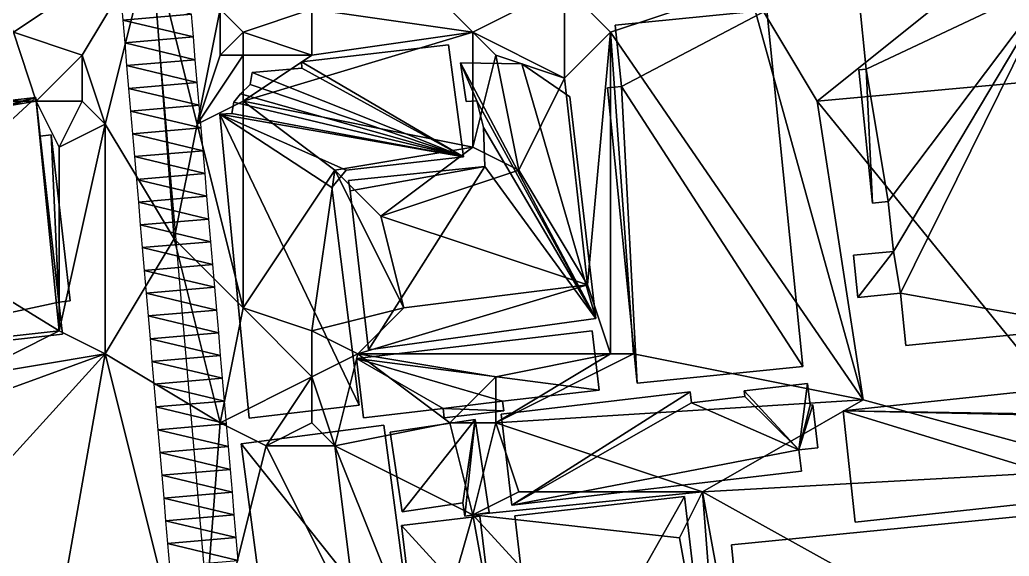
# Model space of a CAD drawing. Header units: metres. Extents: x -1103 to 901, y -902 to 905.
# Drawn here: x -857.4 to -771.3, y 460.4 to 507.1 of the extents above; entities that cross this region are included whole.
import ezdxf

# ---------------------------------------------------------------- set-up
doc = ezdxf.new("R2010")
doc.units = ezdxf.units.M
for name, color, linetype in [('OSM_BUILDING_FOOTPRINTS', 7, 'CONTINUOUS'), ('OSM_BUILDING_ROOFS', 1, 'CONTINUOUS'), ('OSM_BUILDING_WALLS', 8, 'CONTINUOUS'), ('OSM_ROAD_AXES', 2, 'CONTINUOUS'), ('OSM_ROAD_SURFACE', 9, 'CONTINUOUS'), ('OSM_TERRAIN', 3, 'CONTINUOUS')]:
    doc.layers.add(name, color=color, linetype=linetype)

msp = doc.modelspace()

# ---------------------------------------------------------------- linework, layer by layer
at = {"layer": 'OSM_BUILDING_FOOTPRINTS'}
for points in [[(-784.357, 508.852, 12.075), (-767.301, 510.544, 12.075), (-764.25, 480.32, 12.075), (-780.3, 478.727, 12.075), (-780.764, 483.272, 12.075), (-784.479, 482.907, 12.075), (-784.843, 486.579, 12.075), (-781.372, 486.922, 12.075), (-781.815, 491.268, 12.075), (-783.207, 491.124, 12.075), (-784.379, 502.725, 12.075), (-783.738, 502.791, 12.075), (-784.357, 508.852, 12.075)], [(-805.592, 506.606, 12.35), (-792.382, 507.923, 12.35), (-789.254, 476.902, 12.35), (-803.679, 475.464, 12.35), (-806.266, 501.165, 12.35), (-805.05, 501.276, 12.35), (-805.592, 506.606, 12.35)], [(-820.105, 504.892, 13.232), (-818.812, 495.16, 13.232), (-829.026, 493.988, 13.232), (-830.264, 492.495, 13.232), (-827.876, 473.529, 13.232), (-837.47, 472.4, 13.232), (-840.013, 498.853, 13.232), (-838.985, 498.931, 13.232), (-838.808, 499.904, 13.232), (-838.211, 500.623, 13.232), (-837.393, 501.441, 13.232), (-837.217, 502.481, 13.232), (-832.872, 502.879, 13.232), (-832.917, 503.41, 13.232), (-820.105, 504.892, 13.232)], [(-809.538, 500.369, 13.167), (-807.294, 481.093, 13.167), (-827.08, 478.35, 13.167), (-828.683, 492.196, 13.167), (-828.827, 493.103, 13.167), (-816.955, 494.298, 13.167), (-817.065, 497.693, 13.167), (-817.64, 500.015, 13.167), (-818.569, 499.971, 13.167), (-819.066, 503.344, 13.167), (-813.716, 503.244, 13.167), (-809.538, 500.369, 13.167)], [(-885.566, 496.984, 12.09), (-856.052, 500.324, 12.09), (-855.665, 496.951, 12.09), (-854.704, 497.051, 12.09), (-853.045, 482.619, 12.09), (-854.051, 482.497, 12.09), (-853.731, 479.71, 12.09), (-881.807, 476.525, 12.09), (-883.576, 491.919, 12.09), (-884.074, 491.863, 12.09), (-884.173, 492.748, 12.09), (-885.068, 492.649, 12.09), (-885.566, 496.984, 12.09)], [(-807.603, 479.998, 12.509), (-806.995, 474.845, 12.509), (-815.407, 473.872, 12.509), (-815.307, 473.031, 12.509), (-820.481, 472.434, 12.509), (-820.58, 473.252, 12.509), (-827.5, 472.445, 12.509), (-828.108, 477.609, 12.509), (-807.603, 479.998, 12.509)], [(-762.249, 477.411, 12.233), (-761.73, 472.656, 12.233), (-762.78, 472.545, 12.233), (-762.05, 465.788, 12.233), (-784.71, 463.366, 12.233), (-785.761, 473.032, 12.233), (-767.666, 474.967, 12.233), (-767.865, 476.814, 12.233), (-762.249, 477.411, 12.233)], [(-815.529, 472.755, 12.292), (-799.058, 474.69, 12.292), (-798.948, 473.75, 12.292), (-794.316, 474.292, 12.292), (-794.372, 474.779, 12.292), (-788.845, 475.431, 12.292), (-788.624, 473.54, 12.292), (-788.402, 473.562, 12.292), (-787.96, 469.835, 12.292), (-789.596, 469.636, 12.292), (-789.375, 467.778, 12.292), (-814.589, 464.825, 12.292), (-815.529, 472.755, 12.292)], [(-825.19, 471.195, 12.793), (-817.784, 472.29, 12.793), (-816.579, 464.195, 12.793), (-818.679, 463.885, 12.793), (-818.856, 465.046, 12.793), (-824.15, 464.261, 12.793), (-825.19, 471.195, 12.793)], [(-825.731, 471.803, 13.189), (-822.99, 451.112, 13.189), (-835.425, 449.486, 13.189), (-838.167, 470.178, 13.189), (-825.731, 471.803, 13.189)], [(-814.335, 463.896, 12.464), (-799.556, 465.6, 12.464), (-797.19, 445.351, 12.464), (-811.969, 443.647, 12.464), (-814.335, 463.896, 12.464)], [(-795.477, 461.386, 12.479), (-761.564, 464.716, 12.479), (-760.082, 449.841, 12.479), (-763.332, 449.52, 12.479), (-763.166, 447.983, 12.479), (-766.626, 447.607, 12.479), (-766.781, 449.023, 12.479), (-789.861, 446.501, 12.479), (-789.706, 445.085, 12.479), (-793.697, 444.643, 12.479), (-793.907, 446.523, 12.479), (-793.995, 446.512, 12.479), (-795.477, 461.386, 12.479)], [(-817.385, 463.885, 12.961), (-816.214, 454.33, 12.961), (-823.034, 453.501, 12.961), (-824.206, 463.067, 12.961), (-817.385, 463.885, 12.961)]]:
    msp.add_polyline3d(points, close=True, dxfattribs=at)
at = {"layer": 'OSM_BUILDING_ROOFS'}
for points in [[(-767.301, 510.544, 23.675), (-784.357, 508.852, 23.675), (-783.738, 502.791, 23.675)], [(-767.301, 510.544, 23.675), (-783.738, 502.791, 23.675), (-781.815, 491.268, 23.675)], [(-767.301, 510.544, 23.675), (-781.815, 491.268, 23.675), (-781.372, 486.922, 23.675)], [(-767.301, 510.544, 23.675), (-781.372, 486.922, 23.675), (-780.764, 483.272, 23.675)], [(-780.764, 483.272, 23.675), (-764.25, 480.32, 23.675), (-767.301, 510.544, 23.675)], [(-792.382, 507.923, 23.95), (-805.592, 506.606, 23.95), (-805.05, 501.276, 23.95)], [(-805.05, 501.276, 23.95), (-789.254, 476.902, 23.95), (-792.382, 507.923, 23.95)], [(-818.812, 495.16, 18.432), (-820.105, 504.892, 18.432), (-832.917, 503.41, 18.432)], [(-818.812, 495.16, 18.432), (-832.917, 503.41, 18.432), (-832.872, 502.879, 18.432)], [(-807.294, 481.093, 18.367), (-813.716, 503.244, 18.367), (-819.066, 503.344, 18.367)], [(-819.066, 503.344, 18.367), (-818.569, 499.971, 18.367), (-817.64, 500.015, 18.367)], [(-807.294, 481.093, 18.367), (-819.066, 503.344, 18.367), (-817.64, 500.015, 18.367)], [(-807.294, 481.093, 18.367), (-809.538, 500.369, 18.367), (-813.716, 503.244, 18.367)], [(-818.812, 495.16, 18.432), (-837.217, 502.481, 18.432), (-837.393, 501.441, 18.432)], [(-818.812, 495.16, 18.432), (-832.872, 502.879, 18.432), (-837.217, 502.481, 18.432)], [(-783.738, 502.791, 23.675), (-784.379, 502.725, 23.675), (-783.207, 491.124, 23.675)], [(-783.738, 502.791, 23.675), (-783.207, 491.124, 23.675), (-781.815, 491.268, 23.675)], [(-818.812, 495.16, 18.432), (-837.393, 501.441, 18.432), (-838.211, 500.623, 18.432)], [(-818.812, 495.16, 18.432), (-838.211, 500.623, 18.432), (-838.808, 499.904, 18.432)], [(-805.05, 501.276, 23.95), (-806.266, 501.165, 23.95), (-803.679, 475.464, 23.95)], [(-805.05, 501.276, 23.95), (-803.679, 475.464, 23.95), (-789.254, 476.902, 23.95)], [(-856.052, 500.324, 65.29), (-885.566, 496.984, 65.29), (-885.068, 492.649, 65.29)], [(-856.052, 500.324, 65.29), (-885.068, 492.649, 65.29), (-884.173, 492.748, 65.29)], [(-856.052, 500.324, 65.29), (-884.173, 492.748, 65.29), (-884.074, 491.863, 65.29)], [(-856.052, 500.324, 65.29), (-884.074, 491.863, 65.29), (-883.576, 491.919, 65.29)], [(-856.052, 500.324, 65.29), (-883.576, 491.919, 65.29), (-881.807, 476.525, 65.29)], [(-854.051, 482.497, 65.29), (-856.052, 500.324, 65.29), (-881.807, 476.525, 65.29)], [(-854.051, 482.497, 65.29), (-855.665, 496.951, 65.29), (-856.052, 500.324, 65.29)], [(-818.812, 495.16, 18.432), (-838.808, 499.904, 18.432), (-838.985, 498.931, 18.432)], [(-807.294, 481.093, 18.367), (-817.64, 500.015, 18.367), (-817.065, 497.693, 18.367)], [(-818.812, 495.16, 18.432), (-838.985, 498.931, 18.432), (-840.013, 498.853, 18.432)], [(-840.013, 498.853, 18.432), (-837.47, 472.4, 18.432), (-827.876, 473.529, 18.432)], [(-840.013, 498.853, 18.432), (-827.876, 473.529, 18.432), (-830.264, 492.495, 18.432)], [(-840.013, 498.853, 18.432), (-830.264, 492.495, 18.432), (-829.026, 493.988, 18.432)], [(-840.013, 498.853, 18.432), (-829.026, 493.988, 18.432), (-818.812, 495.16, 18.432)], [(-807.294, 481.093, 18.367), (-817.065, 497.693, 18.367), (-816.955, 494.298, 18.367)], [(-854.051, 482.497, 65.29), (-854.704, 497.051, 65.29), (-855.665, 496.951, 65.29)], [(-854.051, 482.497, 65.29), (-853.045, 482.619, 65.29), (-854.704, 497.051, 65.29)], [(-816.955, 494.298, 18.367), (-828.827, 493.103, 18.367), (-828.683, 492.196, 18.367)], [(-816.955, 494.298, 18.367), (-828.683, 492.196, 18.367), (-827.08, 478.35, 18.367)], [(-816.955, 494.298, 18.367), (-827.08, 478.35, 18.367), (-807.294, 481.093, 18.367)], [(-781.372, 486.922, 23.675), (-784.843, 486.579, 23.675), (-784.479, 482.907, 23.675)], [(-781.372, 486.922, 23.675), (-784.479, 482.907, 23.675), (-780.764, 483.272, 23.675)], [(-881.807, 476.525, 65.29), (-853.731, 479.71, 65.29), (-854.051, 482.497, 65.29)], [(-780.764, 483.272, 23.675), (-780.3, 478.727, 23.675), (-764.25, 480.32, 23.675)], [(-806.995, 474.845, 24.109), (-807.603, 479.998, 24.109), (-828.108, 477.609, 24.109)], [(-828.108, 477.609, 24.109), (-827.5, 472.445, 24.109), (-820.58, 473.252, 24.109)], [(-815.407, 473.872, 24.109), (-806.995, 474.845, 24.109), (-828.108, 477.609, 24.109)], [(-815.407, 473.872, 24.109), (-828.108, 477.609, 24.109), (-820.58, 473.252, 24.109)], [(-789.596, 469.636, 20.692), (-788.845, 475.431, 20.692), (-794.372, 474.779, 20.692)], [(-789.596, 469.636, 20.692), (-794.372, 474.779, 20.692), (-794.316, 474.292, 20.692)], [(-789.596, 469.636, 20.692), (-788.624, 473.54, 20.692), (-788.845, 475.431, 20.692)], [(-761.73, 472.656, 23.833), (-767.666, 474.967, 23.833), (-785.761, 473.032, 23.833)], [(-820.58, 473.252, 24.109), (-815.307, 473.031, 24.109), (-815.407, 473.872, 24.109)], [(-799.058, 474.69, 20.692), (-815.529, 472.755, 20.692), (-814.589, 464.825, 20.692)], [(-798.948, 473.75, 20.692), (-799.058, 474.69, 20.692), (-814.589, 464.825, 20.692)], [(-789.596, 469.636, 20.692), (-794.316, 474.292, 20.692), (-798.948, 473.75, 20.692)], [(-820.58, 473.252, 24.109), (-820.481, 472.434, 24.109), (-815.307, 473.031, 24.109)], [(-798.948, 473.75, 20.692), (-814.589, 464.825, 20.692), (-789.596, 469.636, 20.692)], [(-789.596, 469.636, 20.692), (-787.96, 469.835, 20.692), (-788.402, 473.562, 20.692)], [(-789.596, 469.636, 20.692), (-788.402, 473.562, 20.692), (-788.624, 473.54, 20.692)], [(-785.761, 473.032, 23.833), (-784.71, 463.366, 23.833), (-762.05, 465.788, 23.833)], [(-785.761, 473.032, 23.833), (-762.05, 465.788, 23.833), (-762.78, 472.545, 23.833)], [(-785.761, 473.032, 23.833), (-762.78, 472.545, 23.833), (-761.73, 472.656, 23.833)], [(-817.784, 472.29, 22.793), (-825.19, 471.195, 22.793), (-824.15, 464.261, 22.793)], [(-817.784, 472.29, 22.793), (-824.15, 464.261, 22.793), (-818.856, 465.046, 22.793)], [(-817.784, 472.29, 22.793), (-818.856, 465.046, 22.793), (-818.679, 463.885, 22.793)], [(-817.784, 472.29, 22.793), (-818.679, 463.885, 22.793), (-816.579, 464.195, 22.793)], [(-822.99, 451.112, 21.589), (-825.731, 471.803, 21.589), (-838.167, 470.178, 21.589)], [(-822.99, 451.112, 21.589), (-838.167, 470.178, 21.589), (-835.425, 449.486, 21.589)], [(-814.589, 464.825, 20.692), (-789.375, 467.778, 20.692), (-789.596, 469.636, 20.692)], [(-799.556, 465.6, 17.664), (-814.335, 463.896, 17.664), (-811.969, 443.647, 17.664)], [(-799.556, 465.6, 17.664), (-811.969, 443.647, 17.664), (-797.19, 445.351, 17.664)], [(-761.564, 464.716, 20.879), (-795.477, 461.386, 20.879), (-793.995, 446.512, 20.879)], [(-761.564, 464.716, 20.879), (-793.995, 446.512, 20.879), (-793.907, 446.523, 20.879)], [(-761.564, 464.716, 20.879), (-793.907, 446.523, 20.879), (-793.697, 444.643, 20.879)], [(-761.564, 464.716, 20.879), (-793.697, 444.643, 20.879), (-789.861, 446.501, 20.879)], [(-761.564, 464.716, 20.879), (-789.861, 446.501, 20.879), (-766.781, 449.023, 20.879)], [(-816.214, 454.33, 22.961), (-817.385, 463.885, 22.961), (-824.206, 463.067, 22.961)], [(-816.214, 454.33, 22.961), (-824.206, 463.067, 22.961), (-823.034, 453.501, 22.961)]]:
    msp.add_3dface(points, dxfattribs=at)
at = {"layer": 'OSM_BUILDING_WALLS'}
for points in [[(-784.357, 508.852, 12.075), (-783.738, 502.791, 12.075), (-783.738, 502.791, 23.675)], [(-784.357, 508.852, 12.075), (-783.738, 502.791, 23.675), (-784.357, 508.852, 23.675)], [(-792.382, 507.923, 12.35), (-805.592, 506.606, 12.35), (-805.592, 506.606, 23.95)], [(-792.382, 507.923, 12.35), (-805.592, 506.606, 23.95), (-792.382, 507.923, 23.95)], [(-789.254, 476.902, 12.35), (-792.382, 507.923, 12.35), (-792.382, 507.923, 23.95)], [(-789.254, 476.902, 12.35), (-792.382, 507.923, 23.95), (-789.254, 476.902, 23.95)], [(-805.592, 506.606, 12.35), (-805.05, 501.276, 12.35), (-805.05, 501.276, 23.95)], [(-805.592, 506.606, 12.35), (-805.05, 501.276, 23.95), (-805.592, 506.606, 23.95)], [(-820.105, 504.892, 13.232), (-832.917, 503.41, 13.232), (-832.917, 503.41, 18.432)], [(-820.105, 504.892, 13.232), (-832.917, 503.41, 18.432), (-820.105, 504.892, 18.432)], [(-818.812, 495.16, 13.232), (-820.105, 504.892, 13.232), (-820.105, 504.892, 18.432)], [(-818.812, 495.16, 13.232), (-820.105, 504.892, 18.432), (-818.812, 495.16, 18.432)], [(-832.917, 503.41, 13.232), (-832.872, 502.879, 13.232), (-832.872, 502.879, 18.432)], [(-832.917, 503.41, 13.232), (-832.872, 502.879, 18.432), (-832.917, 503.41, 18.432)], [(-813.716, 503.244, 13.167), (-819.066, 503.344, 13.167), (-819.066, 503.344, 18.367)], [(-813.716, 503.244, 13.167), (-819.066, 503.344, 18.367), (-813.716, 503.244, 18.367)], [(-819.066, 503.344, 13.167), (-818.569, 499.971, 13.167), (-818.569, 499.971, 18.367)], [(-819.066, 503.344, 13.167), (-818.569, 499.971, 18.367), (-819.066, 503.344, 18.367)], [(-809.538, 500.369, 13.167), (-813.716, 503.244, 13.167), (-813.716, 503.244, 18.367)], [(-809.538, 500.369, 13.167), (-813.716, 503.244, 18.367), (-809.538, 500.369, 18.367)], [(-837.217, 502.481, 13.232), (-837.393, 501.441, 13.232), (-837.393, 501.441, 18.432)], [(-837.217, 502.481, 13.232), (-837.393, 501.441, 18.432), (-837.217, 502.481, 18.432)], [(-832.872, 502.879, 13.232), (-837.217, 502.481, 13.232), (-837.217, 502.481, 18.432)], [(-832.872, 502.879, 13.232), (-837.217, 502.481, 18.432), (-832.872, 502.879, 18.432)], [(-783.738, 502.791, 12.075), (-784.379, 502.725, 12.075), (-784.379, 502.725, 23.675)], [(-783.738, 502.791, 12.075), (-784.379, 502.725, 23.675), (-783.738, 502.791, 23.675)], [(-784.379, 502.725, 12.075), (-783.207, 491.124, 12.075), (-783.207, 491.124, 23.675)], [(-784.379, 502.725, 12.075), (-783.207, 491.124, 23.675), (-784.379, 502.725, 23.675)], [(-837.393, 501.441, 13.232), (-838.211, 500.623, 13.232), (-838.211, 500.623, 18.432)], [(-837.393, 501.441, 13.232), (-838.211, 500.623, 18.432), (-837.393, 501.441, 18.432)], [(-838.211, 500.623, 13.232), (-838.808, 499.904, 13.232), (-838.808, 499.904, 18.432)], [(-838.211, 500.623, 13.232), (-838.808, 499.904, 18.432), (-838.211, 500.623, 18.432)], [(-805.05, 501.276, 12.35), (-806.266, 501.165, 12.35), (-806.266, 501.165, 23.95)], [(-805.05, 501.276, 12.35), (-806.266, 501.165, 23.95), (-805.05, 501.276, 23.95)], [(-806.266, 501.165, 12.35), (-803.679, 475.464, 12.35), (-803.679, 475.464, 23.95)], [(-806.266, 501.165, 12.35), (-803.679, 475.464, 23.95), (-806.266, 501.165, 23.95)], [(-856.052, 500.324, 12.09), (-885.566, 496.984, 12.09), (-885.566, 496.984, 65.29)], [(-856.052, 500.324, 12.09), (-885.566, 496.984, 65.29), (-856.052, 500.324, 65.29)], [(-855.665, 496.951, 12.09), (-856.052, 500.324, 12.09), (-856.052, 500.324, 65.29)], [(-855.665, 496.951, 12.09), (-856.052, 500.324, 65.29), (-855.665, 496.951, 65.29)], [(-838.808, 499.904, 13.232), (-838.985, 498.931, 13.232), (-838.985, 498.931, 18.432)], [(-838.808, 499.904, 13.232), (-838.985, 498.931, 18.432), (-838.808, 499.904, 18.432)], [(-818.569, 499.971, 13.167), (-817.64, 500.015, 13.167), (-817.64, 500.015, 18.367)], [(-818.569, 499.971, 13.167), (-817.64, 500.015, 18.367), (-818.569, 499.971, 18.367)], [(-817.64, 500.015, 13.167), (-817.065, 497.693, 13.167), (-817.065, 497.693, 18.367)], [(-817.64, 500.015, 13.167), (-817.065, 497.693, 18.367), (-817.64, 500.015, 18.367)], [(-807.294, 481.093, 13.167), (-809.538, 500.369, 13.167), (-809.538, 500.369, 18.367)], [(-807.294, 481.093, 13.167), (-809.538, 500.369, 18.367), (-807.294, 481.093, 18.367)], [(-838.985, 498.931, 13.232), (-840.013, 498.853, 13.232), (-840.013, 498.853, 18.432)], [(-838.985, 498.931, 13.232), (-840.013, 498.853, 18.432), (-838.985, 498.931, 18.432)], [(-840.013, 498.853, 13.232), (-837.47, 472.4, 13.232), (-837.47, 472.4, 18.432)], [(-840.013, 498.853, 13.232), (-837.47, 472.4, 18.432), (-840.013, 498.853, 18.432)], [(-817.065, 497.693, 13.167), (-816.955, 494.298, 13.167), (-816.955, 494.298, 18.367)], [(-817.065, 497.693, 13.167), (-816.955, 494.298, 18.367), (-817.065, 497.693, 18.367)], [(-854.704, 497.051, 12.09), (-855.665, 496.951, 12.09), (-855.665, 496.951, 65.29)], [(-854.704, 497.051, 12.09), (-855.665, 496.951, 65.29), (-854.704, 497.051, 65.29)], [(-853.045, 482.619, 12.09), (-854.704, 497.051, 12.09), (-854.704, 497.051, 65.29)], [(-853.045, 482.619, 12.09), (-854.704, 497.051, 65.29), (-853.045, 482.619, 65.29)], [(-829.026, 493.988, 13.232), (-818.812, 495.16, 13.232), (-818.812, 495.16, 18.432)], [(-829.026, 493.988, 13.232), (-818.812, 495.16, 18.432), (-829.026, 493.988, 18.432)], [(-830.264, 492.495, 13.232), (-829.026, 493.988, 13.232), (-829.026, 493.988, 18.432)], [(-830.264, 492.495, 13.232), (-829.026, 493.988, 18.432), (-830.264, 492.495, 18.432)], [(-816.955, 494.298, 13.167), (-828.827, 493.103, 13.167), (-828.827, 493.103, 18.367)], [(-816.955, 494.298, 13.167), (-828.827, 493.103, 18.367), (-816.955, 494.298, 18.367)], [(-828.827, 493.103, 13.167), (-828.683, 492.196, 13.167), (-828.683, 492.196, 18.367)], [(-828.827, 493.103, 13.167), (-828.683, 492.196, 18.367), (-828.827, 493.103, 18.367)], [(-827.876, 473.529, 13.232), (-830.264, 492.495, 13.232), (-830.264, 492.495, 18.432)], [(-827.876, 473.529, 13.232), (-830.264, 492.495, 18.432), (-827.876, 473.529, 18.432)], [(-828.683, 492.196, 13.167), (-827.08, 478.35, 13.167), (-827.08, 478.35, 18.367)], [(-828.683, 492.196, 13.167), (-827.08, 478.35, 18.367), (-828.683, 492.196, 18.367)], [(-783.207, 491.124, 12.075), (-781.815, 491.268, 12.075), (-781.815, 491.268, 23.675)], [(-783.207, 491.124, 12.075), (-781.815, 491.268, 23.675), (-783.207, 491.124, 23.675)], [(-781.815, 491.268, 12.075), (-781.372, 486.922, 12.075), (-781.372, 486.922, 23.675)], [(-781.815, 491.268, 12.075), (-781.372, 486.922, 23.675), (-781.815, 491.268, 23.675)], [(-781.372, 486.922, 12.075), (-784.843, 486.579, 12.075), (-784.843, 486.579, 23.675)], [(-781.372, 486.922, 12.075), (-784.843, 486.579, 23.675), (-781.372, 486.922, 23.675)], [(-784.843, 486.579, 12.075), (-784.479, 482.907, 12.075), (-784.479, 482.907, 23.675)], [(-784.843, 486.579, 12.075), (-784.479, 482.907, 23.675), (-784.843, 486.579, 23.675)], [(-854.051, 482.497, 12.09), (-853.045, 482.619, 12.09), (-853.045, 482.619, 65.29)], [(-854.051, 482.497, 12.09), (-853.045, 482.619, 65.29), (-854.051, 482.497, 65.29)], [(-853.731, 479.71, 12.09), (-854.051, 482.497, 12.09), (-854.051, 482.497, 65.29)], [(-853.731, 479.71, 12.09), (-854.051, 482.497, 65.29), (-853.731, 479.71, 65.29)], [(-784.479, 482.907, 12.075), (-780.764, 483.272, 12.075), (-780.764, 483.272, 23.675)], [(-784.479, 482.907, 12.075), (-780.764, 483.272, 23.675), (-784.479, 482.907, 23.675)], [(-780.764, 483.272, 12.075), (-780.3, 478.727, 12.075), (-780.3, 478.727, 23.675)], [(-780.764, 483.272, 12.075), (-780.3, 478.727, 23.675), (-780.764, 483.272, 23.675)], [(-827.08, 478.35, 13.167), (-807.294, 481.093, 13.167), (-807.294, 481.093, 18.367)], [(-827.08, 478.35, 13.167), (-807.294, 481.093, 18.367), (-827.08, 478.35, 18.367)], [(-807.603, 479.998, 12.509), (-828.108, 477.609, 12.509), (-828.108, 477.609, 24.109)], [(-807.603, 479.998, 12.509), (-828.108, 477.609, 24.109), (-807.603, 479.998, 24.109)], [(-806.995, 474.845, 12.509), (-807.603, 479.998, 12.509), (-807.603, 479.998, 24.109)], [(-806.995, 474.845, 12.509), (-807.603, 479.998, 24.109), (-806.995, 474.845, 24.109)], [(-780.3, 478.727, 12.075), (-764.25, 480.32, 12.075), (-764.25, 480.32, 23.675)], [(-780.3, 478.727, 12.075), (-764.25, 480.32, 23.675), (-780.3, 478.727, 23.675)], [(-881.807, 476.525, 12.09), (-853.731, 479.71, 12.09), (-853.731, 479.71, 65.29)], [(-881.807, 476.525, 12.09), (-853.731, 479.71, 65.29), (-881.807, 476.525, 65.29)], [(-828.108, 477.609, 12.509), (-827.5, 472.445, 12.509), (-827.5, 472.445, 24.109)], [(-828.108, 477.609, 12.509), (-827.5, 472.445, 24.109), (-828.108, 477.609, 24.109)], [(-803.679, 475.464, 12.35), (-789.254, 476.902, 12.35), (-789.254, 476.902, 23.95)], [(-803.679, 475.464, 12.35), (-789.254, 476.902, 23.95), (-803.679, 475.464, 23.95)], [(-815.407, 473.872, 12.509), (-806.995, 474.845, 12.509), (-806.995, 474.845, 24.109)], [(-815.407, 473.872, 12.509), (-806.995, 474.845, 24.109), (-815.407, 473.872, 24.109)], [(-788.845, 475.431, 12.292), (-794.372, 474.779, 12.292), (-794.372, 474.779, 20.692)], [(-788.845, 475.431, 12.292), (-794.372, 474.779, 20.692), (-788.845, 475.431, 20.692)], [(-794.372, 474.779, 12.292), (-794.316, 474.292, 12.292), (-794.316, 474.292, 20.692)], [(-794.372, 474.779, 12.292), (-794.316, 474.292, 20.692), (-794.372, 474.779, 20.692)], [(-788.624, 473.54, 12.292), (-788.845, 475.431, 12.292), (-788.845, 475.431, 20.692)], [(-788.624, 473.54, 12.292), (-788.845, 475.431, 20.692), (-788.624, 473.54, 20.692)], [(-767.666, 474.967, 12.233), (-785.761, 473.032, 12.233), (-785.761, 473.032, 23.833)], [(-767.666, 474.967, 12.233), (-785.761, 473.032, 23.833), (-767.666, 474.967, 23.833)], [(-799.058, 474.69, 12.292), (-815.529, 472.755, 12.292), (-815.529, 472.755, 20.692)], [(-799.058, 474.69, 12.292), (-815.529, 472.755, 20.692), (-799.058, 474.69, 20.692)], [(-815.307, 473.031, 12.509), (-815.407, 473.872, 12.509), (-815.407, 473.872, 24.109)], [(-815.307, 473.031, 12.509), (-815.407, 473.872, 24.109), (-815.307, 473.031, 24.109)], [(-798.948, 473.75, 12.292), (-799.058, 474.69, 12.292), (-799.058, 474.69, 20.692)], [(-798.948, 473.75, 12.292), (-799.058, 474.69, 20.692), (-798.948, 473.75, 20.692)], [(-794.316, 474.292, 12.292), (-798.948, 473.75, 12.292), (-798.948, 473.75, 20.692)], [(-794.316, 474.292, 12.292), (-798.948, 473.75, 20.692), (-794.316, 474.292, 20.692)], [(-837.47, 472.4, 13.232), (-827.876, 473.529, 13.232), (-827.876, 473.529, 18.432)], [(-837.47, 472.4, 13.232), (-827.876, 473.529, 18.432), (-837.47, 472.4, 18.432)], [(-827.5, 472.445, 12.509), (-820.58, 473.252, 12.509), (-820.58, 473.252, 24.109)], [(-827.5, 472.445, 12.509), (-820.58, 473.252, 24.109), (-827.5, 472.445, 24.109)], [(-820.58, 473.252, 12.509), (-820.481, 472.434, 12.509), (-820.481, 472.434, 24.109)], [(-820.58, 473.252, 12.509), (-820.481, 472.434, 24.109), (-820.58, 473.252, 24.109)], [(-820.481, 472.434, 12.509), (-815.307, 473.031, 12.509), (-815.307, 473.031, 24.109)], [(-820.481, 472.434, 12.509), (-815.307, 473.031, 24.109), (-820.481, 472.434, 24.109)], [(-788.402, 473.562, 12.292), (-788.624, 473.54, 12.292), (-788.624, 473.54, 20.692)], [(-788.402, 473.562, 12.292), (-788.624, 473.54, 20.692), (-788.402, 473.562, 20.692)], [(-787.96, 469.835, 12.292), (-788.402, 473.562, 12.292), (-788.402, 473.562, 20.692)], [(-787.96, 469.835, 12.292), (-788.402, 473.562, 20.692), (-787.96, 469.835, 20.692)], [(-785.761, 473.032, 12.233), (-784.71, 463.366, 12.233), (-784.71, 463.366, 23.833)], [(-785.761, 473.032, 12.233), (-784.71, 463.366, 23.833), (-785.761, 473.032, 23.833)], [(-817.784, 472.29, 12.793), (-825.19, 471.195, 12.793), (-825.19, 471.195, 22.793)], [(-817.784, 472.29, 12.793), (-825.19, 471.195, 22.793), (-817.784, 472.29, 22.793)], [(-816.579, 464.195, 12.793), (-817.784, 472.29, 12.793), (-817.784, 472.29, 22.793)], [(-816.579, 464.195, 12.793), (-817.784, 472.29, 22.793), (-816.579, 464.195, 22.793)], [(-815.529, 472.755, 12.292), (-814.589, 464.825, 12.292), (-814.589, 464.825, 20.692)], [(-815.529, 472.755, 12.292), (-814.589, 464.825, 20.692), (-815.529, 472.755, 20.692)], [(-825.731, 471.803, 13.189), (-838.167, 470.178, 13.189), (-838.167, 470.178, 21.589)], [(-825.731, 471.803, 13.189), (-838.167, 470.178, 21.589), (-825.731, 471.803, 21.589)], [(-822.99, 451.112, 13.189), (-825.731, 471.803, 13.189), (-825.731, 471.803, 21.589)], [(-822.99, 451.112, 13.189), (-825.731, 471.803, 21.589), (-822.99, 451.112, 21.589)], [(-825.19, 471.195, 12.793), (-824.15, 464.261, 12.793), (-824.15, 464.261, 22.793)], [(-825.19, 471.195, 12.793), (-824.15, 464.261, 22.793), (-825.19, 471.195, 22.793)], [(-838.167, 470.178, 13.189), (-835.425, 449.486, 13.189), (-835.425, 449.486, 21.589)], [(-838.167, 470.178, 13.189), (-835.425, 449.486, 21.589), (-838.167, 470.178, 21.589)], [(-789.596, 469.636, 12.292), (-787.96, 469.835, 12.292), (-787.96, 469.835, 20.692)], [(-789.596, 469.636, 12.292), (-787.96, 469.835, 20.692), (-789.596, 469.636, 20.692)], [(-789.375, 467.778, 12.292), (-789.596, 469.636, 12.292), (-789.596, 469.636, 20.692)], [(-789.375, 467.778, 12.292), (-789.596, 469.636, 20.692), (-789.375, 467.778, 20.692)], [(-814.589, 464.825, 12.292), (-789.375, 467.778, 12.292), (-789.375, 467.778, 20.692)], [(-814.589, 464.825, 12.292), (-789.375, 467.778, 20.692), (-814.589, 464.825, 20.692)], [(-799.556, 465.6, 12.464), (-814.335, 463.896, 12.464), (-814.335, 463.896, 17.664)], [(-799.556, 465.6, 12.464), (-814.335, 463.896, 17.664), (-799.556, 465.6, 17.664)], [(-797.19, 445.351, 12.464), (-799.556, 465.6, 12.464), (-799.556, 465.6, 17.664)], [(-797.19, 445.351, 12.464), (-799.556, 465.6, 17.664), (-797.19, 445.351, 17.664)], [(-784.71, 463.366, 12.233), (-762.05, 465.788, 12.233), (-762.05, 465.788, 23.833)], [(-784.71, 463.366, 12.233), (-762.05, 465.788, 23.833), (-784.71, 463.366, 23.833)], [(-824.15, 464.261, 12.793), (-818.856, 465.046, 12.793), (-818.856, 465.046, 22.793)], [(-824.15, 464.261, 12.793), (-818.856, 465.046, 22.793), (-824.15, 464.261, 22.793)], [(-818.856, 465.046, 12.793), (-818.679, 463.885, 12.793), (-818.679, 463.885, 22.793)], [(-818.856, 465.046, 12.793), (-818.679, 463.885, 22.793), (-818.856, 465.046, 22.793)], [(-761.564, 464.716, 12.479), (-795.477, 461.386, 12.479), (-795.477, 461.386, 20.879)], [(-761.564, 464.716, 12.479), (-795.477, 461.386, 20.879), (-761.564, 464.716, 20.879)], [(-817.385, 463.885, 12.961), (-824.206, 463.067, 12.961), (-824.206, 463.067, 22.961)], [(-817.385, 463.885, 12.961), (-824.206, 463.067, 22.961), (-817.385, 463.885, 22.961)], [(-818.679, 463.885, 12.793), (-816.579, 464.195, 12.793), (-816.579, 464.195, 22.793)], [(-818.679, 463.885, 12.793), (-816.579, 464.195, 22.793), (-818.679, 463.885, 22.793)], [(-816.214, 454.33, 12.961), (-817.385, 463.885, 12.961), (-817.385, 463.885, 22.961)], [(-816.214, 454.33, 12.961), (-817.385, 463.885, 22.961), (-816.214, 454.33, 22.961)], [(-814.335, 463.896, 12.464), (-811.969, 443.647, 12.464), (-811.969, 443.647, 17.664)], [(-814.335, 463.896, 12.464), (-811.969, 443.647, 17.664), (-814.335, 463.896, 17.664)], [(-824.206, 463.067, 12.961), (-823.034, 453.501, 12.961), (-823.034, 453.501, 22.961)], [(-824.206, 463.067, 12.961), (-823.034, 453.501, 22.961), (-824.206, 463.067, 22.961)], [(-795.477, 461.386, 12.479), (-793.995, 446.512, 12.479), (-793.995, 446.512, 20.879)], [(-795.477, 461.386, 12.479), (-793.995, 446.512, 20.879), (-795.477, 461.386, 20.879)]]:
    msp.add_3dface(points, dxfattribs=at)
at = {"layer": 'OSM_ROAD_AXES'}
msp.add_polyline3d([(-823.795, 348.496, 14.019), (-824.524, 351.824, 14.158), (-838.862, 430.056, 15.565), (-845.828, 511.273, 18.144)], dxfattribs=at)
at = {"layer": 'OSM_ROAD_SURFACE'}
for points in [[(-842.499, 507.567, 18.191), (-848.647, 509.035, 18.209), (-848.477, 507.054, 18.123)], [(-842.329, 505.586, 18.088), (-842.499, 507.567, 18.191), (-848.477, 507.054, 18.123)], [(-842.329, 505.586, 18.088), (-848.477, 507.054, 18.123), (-848.307, 505.074, 18.037)], [(-842.159, 503.605, 17.985), (-842.329, 505.586, 18.088), (-848.307, 505.074, 18.037)], [(-842.159, 503.605, 17.985), (-848.307, 505.074, 18.037), (-848.137, 503.093, 17.922)], [(-841.989, 501.624, 17.883), (-842.159, 503.605, 17.985), (-848.137, 503.093, 17.922)], [(-841.989, 501.624, 17.883), (-848.137, 503.093, 17.922), (-847.967, 501.112, 17.803)], [(-841.819, 499.644, 17.78), (-841.989, 501.624, 17.883), (-847.967, 501.112, 17.803)], [(-841.819, 499.644, 17.78), (-847.967, 501.112, 17.803), (-847.797, 499.131, 17.684)], [(-841.649, 497.663, 17.581), (-841.819, 499.644, 17.78), (-847.797, 499.131, 17.684)], [(-841.649, 497.663, 17.581), (-847.797, 499.131, 17.684), (-847.628, 497.15, 17.565)], [(-841.48, 495.682, 17.516), (-841.649, 497.663, 17.581), (-847.628, 497.15, 17.565)], [(-841.48, 495.682, 17.516), (-847.628, 497.15, 17.565), (-847.458, 495.169, 17.446)], [(-841.31, 493.701, 17.368), (-841.48, 495.682, 17.516), (-847.458, 495.169, 17.446)], [(-841.31, 493.701, 17.368), (-847.458, 495.169, 17.446), (-847.288, 493.188, 17.327)], [(-841.14, 491.72, 17.219), (-841.31, 493.701, 17.368), (-847.288, 493.188, 17.327)], [(-841.14, 491.72, 17.219), (-847.288, 493.188, 17.327), (-847.118, 491.207, 17.206)], [(-840.97, 489.739, 17.071), (-841.14, 491.72, 17.219), (-847.118, 491.207, 17.206)], [(-840.97, 489.739, 17.071), (-847.118, 491.207, 17.206), (-846.948, 489.226, 17.085)], [(-840.8, 487.758, 16.923), (-840.97, 489.739, 17.071), (-846.948, 489.226, 17.085)], [(-840.8, 487.758, 16.923), (-846.948, 489.226, 17.085), (-846.778, 487.245, 16.964)], [(-840.63, 485.777, 16.775), (-840.8, 487.758, 16.923), (-846.778, 487.245, 16.964)], [(-840.63, 485.777, 16.775), (-846.778, 487.245, 16.964), (-846.608, 485.265, 16.843)], [(-840.46, 483.796, 16.655), (-840.63, 485.777, 16.775), (-846.608, 485.265, 16.843)], [(-840.46, 483.796, 16.655), (-846.608, 485.265, 16.843), (-846.438, 483.284, 16.739)], [(-840.29, 481.815, 16.583), (-840.46, 483.796, 16.655), (-846.438, 483.284, 16.739)], [(-840.29, 481.815, 16.583), (-846.438, 483.284, 16.739), (-846.268, 481.303, 16.676)], [(-840.121, 479.834, 16.512), (-840.29, 481.815, 16.583), (-846.268, 481.303, 16.676)], [(-840.121, 479.834, 16.512), (-846.268, 481.303, 16.676), (-846.099, 479.322, 16.614)], [(-839.951, 477.854, 16.441), (-840.121, 479.834, 16.512), (-846.099, 479.322, 16.614)], [(-839.951, 477.854, 16.441), (-846.099, 479.322, 16.614), (-845.929, 477.341, 16.551)], [(-839.781, 475.873, 16.37), (-839.951, 477.854, 16.441), (-845.929, 477.341, 16.551)], [(-839.781, 475.873, 16.37), (-845.929, 477.341, 16.551), (-845.759, 475.36, 16.488)], [(-839.611, 473.892, 16.299), (-839.781, 475.873, 16.37), (-845.759, 475.36, 16.488)], [(-839.611, 473.892, 16.299), (-845.759, 475.36, 16.488), (-845.589, 473.379, 16.403)], [(-839.441, 471.911, 16.186), (-839.611, 473.892, 16.299), (-845.589, 473.379, 16.403)], [(-839.441, 471.911, 16.186), (-845.589, 473.379, 16.403), (-845.419, 471.398, 16.319)], [(-839.271, 469.93, 16.041), (-839.441, 471.911, 16.186), (-845.419, 471.398, 16.319)], [(-839.271, 469.93, 16.041), (-845.419, 471.398, 16.319), (-845.249, 469.417, 16.234)], [(-839.101, 467.949, 15.923), (-839.271, 469.93, 16.041), (-845.249, 469.417, 16.234)], [(-839.101, 467.949, 15.923), (-845.249, 469.417, 16.234), (-845.079, 467.436, 16.15)], [(-838.931, 465.968, 15.805), (-839.101, 467.949, 15.923), (-845.079, 467.436, 16.15)], [(-838.931, 465.968, 15.805), (-845.079, 467.436, 16.15), (-844.909, 465.455, 16.065)], [(-838.761, 463.987, 15.688), (-838.931, 465.968, 15.805), (-844.909, 465.455, 16.065)], [(-838.761, 463.987, 15.688), (-844.909, 465.455, 16.065), (-844.74, 463.475, 15.981)], [(-838.592, 462.006, 15.57), (-838.761, 463.987, 15.688), (-844.74, 463.475, 15.981)], [(-838.592, 462.006, 15.57), (-844.74, 463.475, 15.981), (-844.57, 461.494, 15.896)], [(-838.422, 460.025, 15.463), (-838.592, 462.006, 15.57), (-844.57, 461.494, 15.896)], [(-838.422, 460.025, 15.463), (-844.57, 461.494, 15.896), (-844.4, 459.513, 15.812)]]:
    msp.add_3dface(points, dxfattribs=at)
at = {"layer": 'OSM_TERRAIN'}
for points in [[(-788, 500, 14.051), (-768, 516, 14.059), (-794, 510, 14.425)], [(-788, 500, 14.051), (-766, 502, 14.141), (-768, 516, 14.059)], [(-858, 506, 17.868), (-846, 514, 18.303), (-862, 514, 17.651)], [(-858, 506, 17.868), (-852, 504, 18.029), (-846, 514, 18.303)], [(-852, 504, 18.029), (-850, 498, 17.733), (-846, 514, 18.303)], [(-844, 488, 16.759), (-846, 514, 18.303), (-850, 498, 17.733)], [(-844, 488, 16.759), (-842, 498, 17.626), (-846, 514, 18.303)], [(-846, 514, 18.303), (-842, 498, 17.626), (-840, 508, 18.31)], [(-818, 506, 16.401), (-822, 510, 17.485), (-832, 508, 18.177)], [(-822, 510, 17.485), (-818, 506, 16.401), (-810, 510, 16.087)], [(-810, 502, 15.612), (-810, 510, 16.087), (-818, 506, 16.401)], [(-810, 502, 15.612), (-806, 506, 14.558), (-810, 510, 16.087)], [(-806, 506, 14.558), (-794, 510, 14.425), (-810, 510, 16.087)], [(-784, 474, 14.213), (-794, 510, 14.425), (-806, 506, 14.558)], [(-784, 474, 14.213), (-788, 500, 14.051), (-794, 510, 14.425)], [(-842, 498, 17.626), (-840, 504, 17.829), (-840, 508, 18.31)], [(-840, 504, 17.829), (-838, 506, 18.03), (-840, 508, 18.31)], [(-838, 506, 18.03), (-832, 508, 18.177), (-840, 508, 18.31)], [(-838, 506, 18.03), (-832, 504, 16.704), (-832, 508, 18.177)], [(-832, 504, 16.704), (-818, 506, 16.401), (-832, 508, 18.177)], [(-876, 500, 16.209), (-856, 500, 16.075), (-858, 506, 17.868)], [(-856, 500, 16.075), (-852, 504, 18.029), (-858, 506, 17.868)], [(-840, 504, 17.829), (-838, 504, 17.192), (-838, 506, 18.03)], [(-838, 500, 16.537), (-818, 506, 16.401), (-832, 504, 16.704)], [(-838, 500, 16.537), (-818, 496, 16.363), (-818, 506, 16.401)], [(-838, 504, 17.192), (-832, 504, 16.704), (-838, 506, 18.03)], [(-818, 496, 16.363), (-816, 504, 15.814), (-818, 506, 16.401)], [(-816, 504, 15.814), (-810, 502, 15.612), (-818, 506, 16.401)], [(-808, 484, 15.527), (-806, 506, 14.558), (-810, 502, 15.612)], [(-808, 484, 15.527), (-806, 478, 14.968), (-806, 506, 14.558)], [(-806, 478, 14.968), (-804, 478, 14.56), (-806, 506, 14.558)], [(-804, 478, 14.56), (-784, 474, 14.213), (-806, 506, 14.558)], [(-852, 500, 17.812), (-852, 504, 18.029), (-856, 500, 16.075)], [(-852, 500, 17.812), (-850, 498, 17.733), (-852, 504, 18.029)], [(-842, 498, 17.626), (-838, 500, 16.537), (-838, 504, 17.192)], [(-842, 498, 17.626), (-838, 504, 17.192), (-840, 504, 17.829)], [(-838, 504, 17.192), (-838, 500, 16.537), (-832, 504, 16.704)], [(-818, 496, 16.363), (-814, 494, 15.7), (-816, 504, 15.814)], [(-814, 494, 15.7), (-810, 502, 15.612), (-816, 504, 15.814)], [(-808, 484, 15.527), (-810, 502, 15.612), (-814, 494, 15.7)], [(-788, 500, 14.051), (-762, 468, 14.336), (-766, 502, 14.141)], [(-854, 480, 16.069), (-856, 500, 16.075), (-880, 496, 16.069)], [(-880, 496, 16.069), (-856, 500, 16.075), (-876, 500, 16.209)], [(-854, 480, 16.069), (-854, 496, 16.281), (-856, 500, 16.075)], [(-854, 496, 16.281), (-852, 500, 17.812), (-856, 500, 16.075)], [(-854, 496, 16.281), (-850, 498, 17.733), (-852, 500, 17.812)], [(-838, 482, 16.537), (-838, 500, 16.537), (-842, 498, 17.626)], [(-838, 482, 16.537), (-830, 494, 16.537), (-838, 500, 16.537)], [(-830, 494, 16.537), (-818, 496, 16.363), (-838, 500, 16.537)], [(-784, 474, 14.213), (-762, 468, 14.336), (-788, 500, 14.051)], [(-850, 478, 16.633), (-850, 498, 17.733), (-854, 480, 16.069)], [(-854, 480, 16.069), (-850, 498, 17.733), (-854, 496, 16.281)], [(-850, 478, 16.633), (-844, 488, 16.759), (-850, 498, 17.733)], [(-844, 488, 16.759), (-838, 482, 16.537), (-842, 498, 17.626)], [(-872, 478, 16.069), (-854, 480, 16.069), (-880, 496, 16.069)], [(-826, 490, 15.717), (-818, 496, 16.363), (-830, 494, 16.537)], [(-826, 490, 15.717), (-814, 494, 15.7), (-818, 496, 16.363)], [(-838, 482, 16.537), (-832, 480, 16.537), (-830, 494, 16.537)], [(-832, 480, 16.537), (-824, 482, 15.684), (-830, 494, 16.537)], [(-824, 482, 15.684), (-826, 490, 15.717), (-830, 494, 16.537)], [(-826, 490, 15.717), (-808, 484, 15.527), (-814, 494, 15.7)], [(-824, 482, 15.684), (-808, 484, 15.527), (-826, 490, 15.717)], [(-840, 472, 16.182), (-844, 488, 16.759), (-850, 478, 16.633)], [(-844, 488, 16.759), (-840, 472, 16.182), (-838, 482, 16.537)], [(-828, 478, 15.273), (-808, 484, 15.527), (-824, 482, 15.684)], [(-828, 478, 15.273), (-806, 478, 14.968), (-808, 484, 15.527)], [(-840, 472, 16.182), (-832, 476, 16.537), (-838, 482, 16.537)], [(-832, 476, 16.537), (-832, 480, 16.537), (-838, 482, 16.537)], [(-832, 480, 16.537), (-828, 478, 15.273), (-824, 482, 15.684)], [(-862, 476, 15.937), (-854, 480, 16.069), (-872, 478, 16.069)], [(-862, 476, 15.937), (-850, 478, 16.633), (-854, 480, 16.069)], [(-832, 476, 16.537), (-828, 478, 15.273), (-832, 480, 16.537)], [(-870, 456, 14.093), (-850, 478, 16.633), (-872, 470, 14.472)], [(-872, 470, 14.472), (-850, 478, 16.633), (-862, 476, 15.937)], [(-870, 456, 14.093), (-856, 444, 14.793), (-850, 478, 16.633)], [(-856, 444, 14.793), (-842, 446, 15.16), (-850, 478, 16.633)], [(-842, 446, 15.16), (-840, 472, 16.182), (-850, 478, 16.633)], [(-832, 476, 16.537), (-830, 470, 15.535), (-828, 478, 15.273)], [(-830, 470, 15.535), (-820, 472, 15.327), (-828, 478, 15.273)], [(-820, 472, 15.327), (-816, 476, 15.004), (-828, 478, 15.273)], [(-816, 476, 15.004), (-806, 478, 14.968), (-828, 478, 15.273)], [(-816, 476, 15.004), (-816, 472, 14.458), (-806, 478, 14.968)], [(-816, 472, 14.458), (-804, 478, 14.56), (-806, 478, 14.968)], [(-816, 472, 14.458), (-784, 474, 14.213), (-804, 478, 14.56)], [(-836, 470, 15.59), (-832, 476, 16.537), (-840, 472, 16.182)], [(-836, 470, 15.59), (-832, 472, 15.789), (-832, 476, 16.537)], [(-832, 472, 15.789), (-830, 470, 15.535), (-832, 476, 16.537)], [(-820, 472, 15.327), (-816, 472, 14.458), (-816, 476, 15.004)], [(-816, 472, 14.458), (-798, 466, 14.393), (-784, 474, 14.213)], [(-798, 466, 14.393), (-762, 468, 14.336), (-784, 474, 14.213)], [(-842, 446, 15.16), (-836, 470, 15.59), (-840, 472, 16.182)], [(-836, 470, 15.59), (-830, 470, 15.535), (-832, 472, 15.789)], [(-818, 464, 15.069), (-820, 472, 15.327), (-830, 470, 15.535)], [(-818, 464, 15.069), (-816, 472, 14.458), (-820, 472, 15.327)], [(-814, 466, 14.33), (-816, 472, 14.458), (-818, 464, 15.069)], [(-814, 466, 14.33), (-798, 466, 14.393), (-816, 472, 14.458)], [(-842, 446, 15.16), (-828, 454, 15.59), (-836, 470, 15.59)], [(-828, 454, 15.59), (-830, 470, 15.535), (-836, 470, 15.59)], [(-822, 450, 15.134), (-830, 470, 15.535), (-828, 454, 15.59)], [(-822, 450, 15.134), (-818, 464, 15.069), (-830, 470, 15.535)], [(-798, 466, 14.393), (-762, 446, 14.365), (-762, 468, 14.336)], [(-818, 464, 15.069), (-800, 462, 14.98), (-798, 466, 14.393)], [(-818, 464, 15.069), (-798, 466, 14.393), (-814, 466, 14.33)], [(-800, 462, 14.98), (-796, 440, 15.044), (-798, 466, 14.393)], [(-794, 444, 14.649), (-798, 466, 14.393), (-796, 440, 15.044)], [(-794, 444, 14.649), (-762, 446, 14.365), (-798, 466, 14.393)], [(-814, 442, 15.124), (-818, 464, 15.069), (-822, 450, 15.134)], [(-814, 442, 15.124), (-796, 440, 15.044), (-818, 464, 15.069)], [(-796, 440, 15.044), (-800, 462, 14.98), (-818, 464, 15.069)]]:
    msp.add_3dface(points, dxfattribs=at)

doc.saveas('drawing.dxf')
